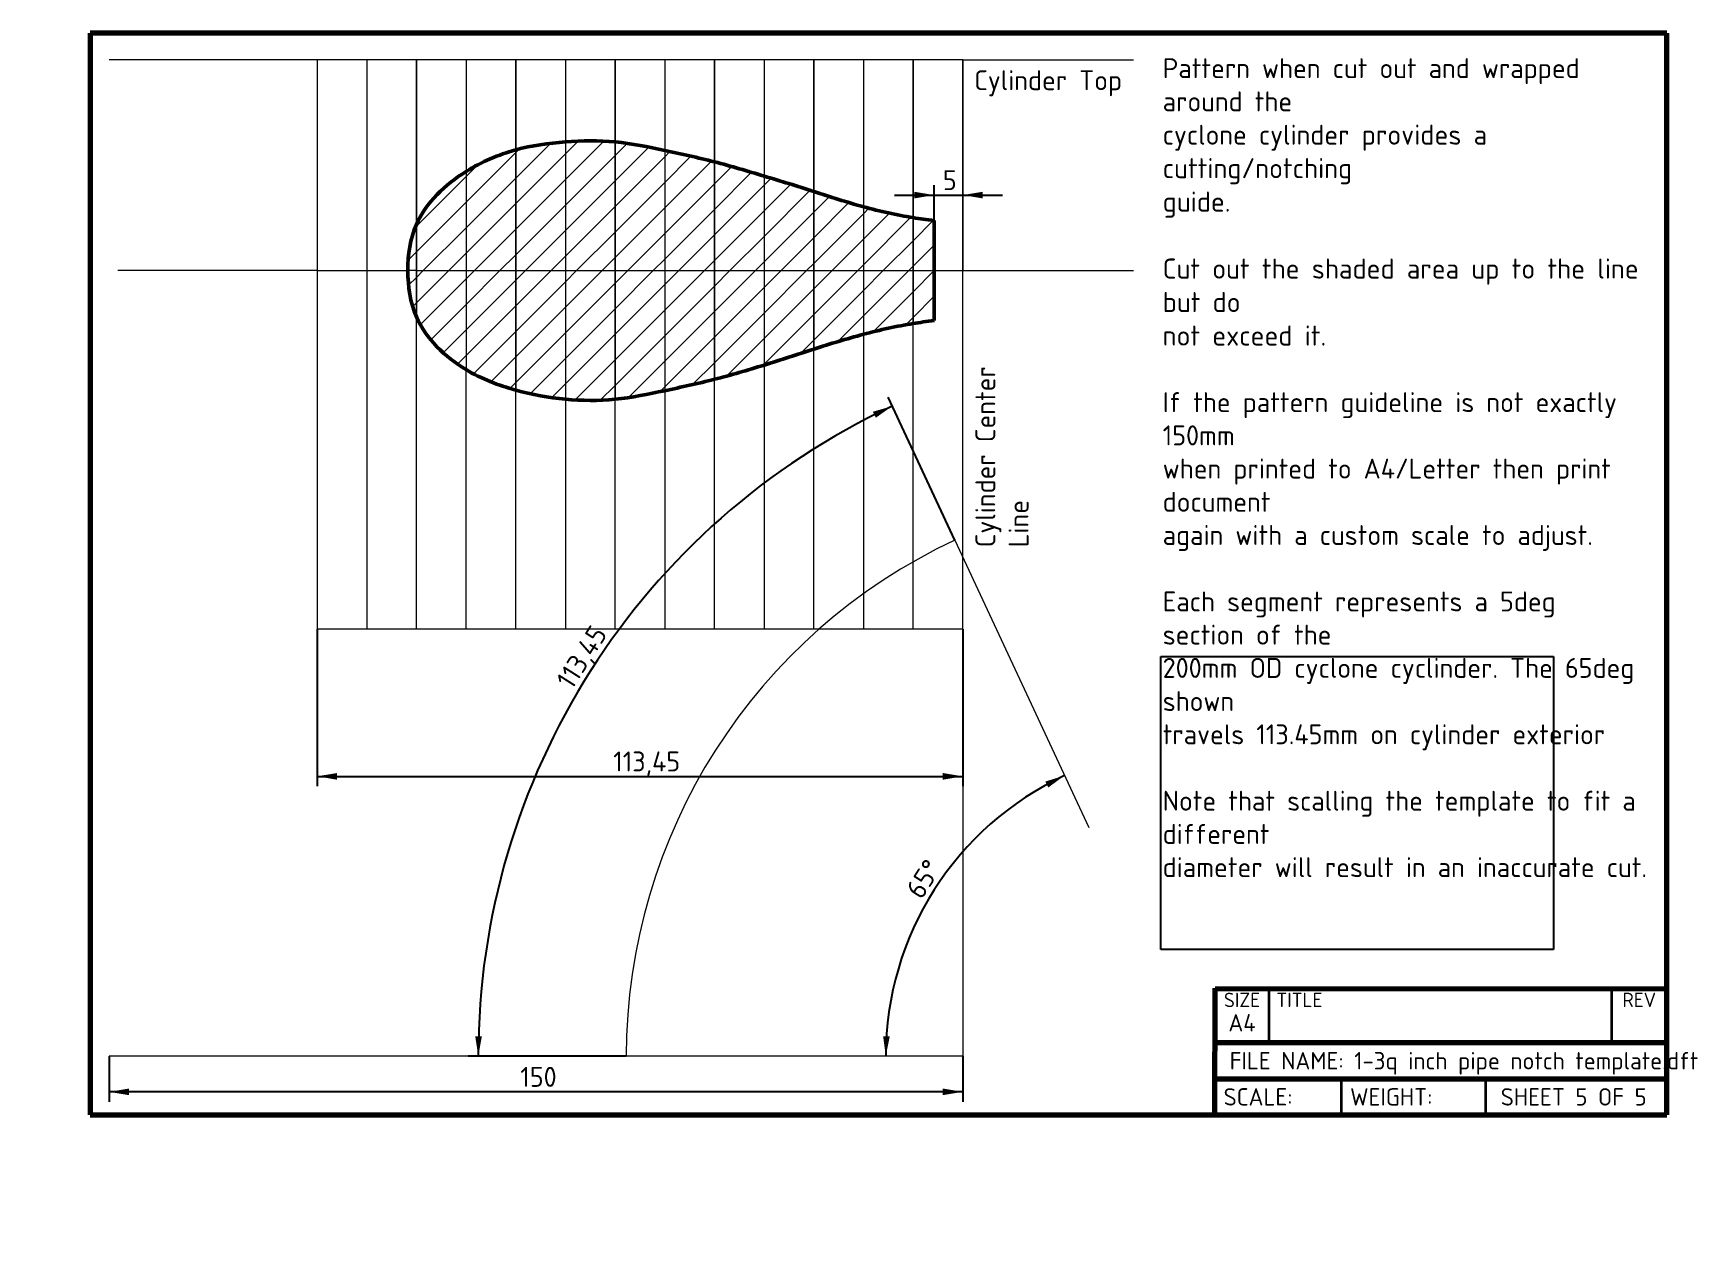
# Model space of a CAD drawing. Header units: millimetres. Extents: x 0 to 292, y -13 to 200.
import ezdxf
from ezdxf import colors
from ezdxf.entities.mleader import LeaderData, LeaderLine
from ezdxf.enums import TextEntityAlignment as Align
from ezdxf.lldxf.tags import DXFTag
from ezdxf.math import Vec2, Vec3

# ---------------------------------------------------------------- set-up
doc = ezdxf.new("R2010")
doc.units = ezdxf.units.MM
doc.layers.add('Default', color=7, linetype='Continuous')
doc.layers.add('Dimensions', color=7, linetype='Continuous')
doc.styles.add('SEACAD_Solid_Edge_ISO', font='seiso.ttf')
tags = doc.linetypes.add('CENTER2', pattern=[28.575, 19.05, -3.175, 3.175, -3.175]).pattern_tags.tags
tags[10:11] = [DXFTag(74, 4), DXFTag(75, 0), DXFTag(340, '0'), DXFTag(46, 0.0), DXFTag(50, 0.0), DXFTag(44, 0.0), DXFTag(45, 0.0)]
tags[8:9] = [DXFTag(74, 4), DXFTag(75, 0), DXFTag(340, '0'), DXFTag(46, 0.0), DXFTag(50, 0.0), DXFTag(44, 0.0), DXFTag(45, 0.0)]
tags[6:7] = [DXFTag(74, 4), DXFTag(75, 0), DXFTag(340, '0'), DXFTag(46, 0.0), DXFTag(50, 0.0), DXFTag(44, 0.0), DXFTag(45, 0.0)]
tags[4:5] = [DXFTag(74, 4), DXFTag(75, 0), DXFTag(340, '0'), DXFTag(46, 0.0), DXFTag(50, 0.0), DXFTag(44, 0.0), DXFTag(45, 0.0)]
tags = doc.linetypes.add('DASHDOT2', pattern=[12.7, 6.35, -3.175, 0, -3.175]).pattern_tags.tags
tags[10:11] = [DXFTag(74, 4), DXFTag(75, 0), DXFTag(340, '0'), DXFTag(46, 0.0), DXFTag(50, 0.0), DXFTag(44, 0.0), DXFTag(45, 0.0)]
tags[8:9] = [DXFTag(74, 4), DXFTag(75, 0), DXFTag(340, '0'), DXFTag(46, 0.0), DXFTag(50, 0.0), DXFTag(44, 0.0), DXFTag(45, 0.0)]
tags[6:7] = [DXFTag(74, 4), DXFTag(75, 0), DXFTag(340, '0'), DXFTag(46, 0.0), DXFTag(50, 0.0), DXFTag(44, 0.0), DXFTag(45, 0.0)]
tags[4:5] = [DXFTag(74, 4), DXFTag(75, 0), DXFTag(340, '0'), DXFTag(46, 0.0), DXFTag(50, 0.0), DXFTag(44, 0.0), DXFTag(45, 0.0)]
doc.dimstyles.new('ISO_(mm)', dxfattribs={"dimtxt": 3.5, "dimasz": 3.5, "dimexe": 1.75, "dimexo": 0, "dimgap": 0.875, "dimtad": 1, "dimtxsty": 'SEACAD_Solid_Edge_ISO', "dimblk1": '_SE_FILLED', "dimblk2": '_SE_FILLED', "dimsah": 1, "dimcen": 1.75, "dimadec": 0, "dimazin": 0, "dimtfac": 0.5, "dimtmove": 0, "dimatfit": 3, "dimfxl": 1, "dimarcsym": 0})
picture_1 = doc.add_image_def('image1.bmp', size_in_pixel=(641, 478))

# ---------------------------------------------------------------- blocks, each defined once
blk = doc.blocks.new('GDimGGroup')
at = {"layer": 'Dimensions', "linetype": 'Continuous', "lineweight": 25}
for points in [[(148.04, 132.47), (150.94, 134.52), (147.53, 133.52)], [(77.65, 23.83), (78.19, 20.32), (78.82, 23.81)]]:
    blk.add_hatch(color=7, dxfattribs=at).paths.add_polyline_path(points)
at = {"layer": 'Dimensions', "color": 7, "linetype": 'Continuous', "lineweight": 25}
for p, q in [((161.93, 110.95), (150.2, 136.11)), ((104.19, 20.32), (76.44, 20.32))]:
    blk.add_line(p, q, dxfattribs=at)
blk.add_arc((204.19, 20.32), 126, 115, 180, dxfattribs=at)
at = {"layer": 'Dimensions', "color": 7, "linetype": 'Continuous', "lineweight": 25, "style": 'SEACAD_Solid_Edge_ISO'}
blk.add_text('113,45', height=3.5, rotation=57.5, dxfattribs=at).set_placement((91.71, 86.42), align=Align.TOP_LEFT)
blk = doc.blocks.new('DMBLK1')
at = {"layer": 'Dimensions', "linetype": 'Continuous', "lineweight": 25}
for points in [[(53.36, 68.89), (53.36, 70.06), (49.86, 69.48)], [(159.81, 68.89), (163.31, 69.48), (159.81, 70.06)]]:
    blk.add_hatch(color=7, dxfattribs=at).paths.add_polyline_path(points)
at = {"layer": 'Dimensions', "color": 7, "linetype": 'Continuous', "lineweight": 25}
for p, q in [((49.86, 95.32), (49.86, 67.73)), ((163.31, 95.32), (163.31, 67.73)), ((49.86, 69.48), (163.31, 69.48))]:
    blk.add_line(p, q, dxfattribs=at)
at = {"layer": 'Dimensions', "color": 7, "linetype": 'Continuous', "lineweight": 25, "style": 'SEACAD_Solid_Edge_ISO'}
blk.add_text('113,45', height=3.5, dxfattribs=at).set_placement((101.9, 73.85), align=Align.TOP_LEFT)
blk = doc.blocks.new('_SE_FILLED')
at = {"color": 0}
blk.add_line((0, 0), (-1, 0), dxfattribs=at)
blk.add_solid([(0, 0), (-1, -0.1665), (-1, 0.1665), (0, 0)], dxfattribs=at)
blk = doc.blocks.new('DMBLK2')
at = {"layer": 'Dimensions', "linetype": 'Continuous', "lineweight": 25}
for points in [[(16.81, 13.48), (16.81, 14.64), (13.31, 14.06)], [(159.81, 13.48), (163.31, 14.06), (159.81, 14.64)]]:
    blk.add_hatch(color=7, dxfattribs=at).paths.add_polyline_path(points)
at = {"layer": 'Dimensions', "color": 7, "linetype": 'Continuous', "lineweight": 25}
for p, q in [((13.31, 20.32), (13.31, 12.31)), ((163.31, 20.32), (163.31, 12.31)), ((163.31, 14.06), (13.31, 14.06))]:
    blk.add_line(p, q, dxfattribs=at)
at = {"layer": 'Dimensions', "color": 7, "linetype": 'Continuous', "lineweight": 25, "style": 'SEACAD_Solid_Edge_ISO'}
blk.add_text('150', height=3.5, dxfattribs=at).set_placement((85.57, 18.44), align=Align.TOP_LEFT)
blk = doc.blocks.new('DMBLK3')
at = {"layer": 'Dimensions', "linetype": 'Continuous', "lineweight": 25}
for points in [[(154.81, 172.16), (154.81, 171), (158.31, 171.58)], [(166.81, 172.16), (163.31, 171.58), (166.81, 171)]]:
    blk.add_hatch(color=7, dxfattribs=at).paths.add_polyline_path(points)
at = {"layer": 'Dimensions', "color": 7, "linetype": 'Continuous', "lineweight": 25}
for p, q in [((158.31, 167.1), (158.31, 173.33)), ((151.31, 171.58), (170.31, 171.58))]:
    blk.add_line(p, q, dxfattribs=at)
at = {"layer": 'Dimensions', "color": 7, "linetype": 'Continuous', "lineweight": 25, "style": 'SEACAD_Solid_Edge_ISO'}
blk.add_text('5', height=3.5, dxfattribs=at).set_placement((159.82, 175.95), align=Align.TOP_LEFT)
blk = doc.blocks.new('DMBLK4')
at = {"layer": 'Dimensions', "linetype": 'Continuous', "lineweight": 25}
for points in [[(178.34, 67.52), (181.2, 69.62), (177.81, 68.56)], [(149.32, 23.84), (149.79, 20.32), (150.49, 23.8)]]:
    blk.add_hatch(color=7, dxfattribs=at).paths.add_polyline_path(points)
at = {"layer": 'Dimensions', "color": 7, "linetype": 'Continuous', "lineweight": 25}
blk.add_arc((204.19, 20.32), 54.4, 115, 180, dxfattribs=at)
at = {"layer": 'Dimensions', "color": 7, "linetype": 'Continuous', "lineweight": 25, "style": 'SEACAD_Solid_Edge_ISO'}
blk.add_text('65°', height=3.5, rotation=57.5, dxfattribs=at).set_placement((153.13, 49.55), align=Align.TOP_LEFT)
blk = doc.blocks.new('_DOT')
at = {"color": 0, "linetype": 'ByBlock', "lineweight": -2}
blk.add_line((-0.5, 0), (-1, 0), dxfattribs=at)
at = {"color": 0, "linetype": 'ByBlock', "const_width": 0.5}
blk.add_lwpolyline([(-0.25, 0, 1), (0.25, 0, 1)], format="xyb", close=True, dxfattribs=at)

msp = doc.modelspace()

# ---------------------------------------------------------------- hatches: boundary and pattern name
at = {"layer": 'Dimensions', "linetype": 'Continuous', "lineweight": 5}
h = msp.add_hatch(dxfattribs=at)
h.set_pattern_fill('LINE', angle=45, style=0)
edge = h.paths.add_edge_path()
edge.add_line((84.772, 158.322), (84.772, 179.522))
edge.add_spline(control_points=[(84.772, 179.522), (81.719, 178.693), (78.791, 177.439), (76.045, 175.722)], knot_values=[0.3560593, 0.3560593, 0.3560593, 0.3560593, 0.4009978, 0.4009978, 0.4009978, 0.4009978], degree=3, periodic=0)
edge.add_line((76.045, 175.722), (76.045, 158.322))
edge.add_line((76.045, 158.322), (84.772, 158.322))
h = msp.add_hatch(dxfattribs=at)
h.set_pattern_fill('LINE', angle=45, style=0)
edge = h.paths.add_edge_path()
edge.add_line((84.772, 179.522), (84.772, 158.322))
edge.add_line((84.772, 158.322), (93.499, 158.322))
edge.add_line((93.499, 158.322), (93.499, 180.922))
edge.add_spline(control_points=[(93.499, 180.922), (90.548, 180.696), (87.606, 180.292), (84.772, 179.522)], knot_values=[0.3143306, 0.3143306, 0.3143306, 0.3143306, 0.3560593, 0.3560593, 0.3560593, 0.3560593], degree=3, periodic=0)
h = msp.add_hatch(dxfattribs=at)
h.set_pattern_fill('LINE', angle=45, style=0)
edge = h.paths.add_edge_path()
edge.add_line((102.225, 158.322), (102.225, 180.922))
edge.add_spline(control_points=[(102.225, 180.922), (99.334, 181.195), (96.412, 181.145), (93.499, 180.922)], knot_values=[0.2731287, 0.2731287, 0.2731287, 0.2731287, 0.3143306, 0.3143306, 0.3143306, 0.3143306], degree=3, periodic=0)
edge.add_line((93.499, 180.922), (93.499, 158.322))
edge.add_line((93.499, 158.322), (102.225, 158.322))
h = msp.add_hatch(dxfattribs=at)
h.set_pattern_fill('LINE', angle=45, style=0)
edge = h.paths.add_edge_path()
edge.add_line((102.225, 158.322), (110.952, 158.322))
edge.add_line((110.952, 158.322), (110.952, 179.422))
edge.add_spline(control_points=[(110.952, 179.422), (108.06, 180.039), (105.159, 180.646), (102.225, 180.922)], knot_values=[0.2313226, 0.2313226, 0.2313226, 0.2313226, 0.2731287, 0.2731287, 0.2731287, 0.2731287], degree=3, periodic=0)
edge.add_line((102.225, 180.922), (102.225, 158.322))
h = msp.add_hatch(dxfattribs=at)
h.set_pattern_fill('LINE', angle=45, style=0)
edge = h.paths.add_edge_path()
edge.add_line((110.952, 158.322), (119.679, 158.322))
edge.add_line((119.679, 158.322), (119.679, 177.422))
edge.add_spline(control_points=[(119.679, 177.422), (116.792, 178.166), (113.877, 178.799), (110.952, 179.422)], knot_values=[0.1890526, 0.1890526, 0.1890526, 0.1890526, 0.2313226, 0.2313226, 0.2313226, 0.2313226], degree=3, periodic=0)
edge.add_line((110.952, 179.422), (110.952, 158.322))
h = msp.add_hatch(dxfattribs=at)
h.set_pattern_fill('LINE', angle=45, style=0)
edge = h.paths.add_edge_path()
edge.add_spline(control_points=[(76.045, 175.722), (72.366, 173.422), (69.014, 170.289), (67.318, 166.422)], knot_values=[0.4009978, 0.4009978, 0.4009978, 0.4009978, 0.4612097, 0.4612097, 0.4612097, 0.4612097], degree=3, periodic=0)
edge.add_line((67.318, 166.422), (67.318, 158.322))
edge.add_line((67.318, 158.322), (76.045, 158.322))
edge.add_line((76.045, 158.322), (76.045, 175.722))
h = msp.add_hatch(dxfattribs=at)
h.set_pattern_fill('LINE', angle=45, style=0)
edge = h.paths.add_edge_path()
edge.add_line((128.406, 158.322), (128.406, 174.922))
edge.add_spline(control_points=[(128.406, 174.922), (125.507, 175.799), (122.607, 176.668), (119.679, 177.422)], knot_values=[0.1461934, 0.1461934, 0.1461934, 0.1461934, 0.1890526, 0.1890526, 0.1890526, 0.1890526], degree=3, periodic=0)
edge.add_line((119.679, 177.422), (119.679, 158.322))
edge.add_line((119.679, 158.322), (128.406, 158.322))
h = msp.add_hatch(dxfattribs=at)
h.set_pattern_fill('LINE', angle=45, style=0)
edge = h.paths.add_edge_path()
edge.add_line((128.406, 174.922), (128.406, 158.322))
edge.add_line((128.406, 158.322), (137.133, 158.322))
edge.add_line((137.133, 158.322), (137.133, 172.222))
edge.add_spline(control_points=[(137.133, 172.222), (134.241, 173.149), (131.324, 174.04), (128.406, 174.922)], knot_values=[0.1030646, 0.1030646, 0.1030646, 0.1030646, 0.1461934, 0.1461934, 0.1461934, 0.1461934], degree=3, periodic=0)
h = msp.add_hatch(dxfattribs=at)
h.set_pattern_fill('LINE', angle=45, style=0)
edge = h.paths.add_edge_path()
edge.add_line((145.86, 158.322), (145.86, 169.522))
edge.add_spline(control_points=[(145.86, 169.522), (142.894, 170.335), (140.026, 171.296), (137.133, 172.222)], knot_values=[0.0599359, 0.0599359, 0.0599359, 0.0599359, 0.1030646, 0.1030646, 0.1030646, 0.1030646], degree=3, periodic=0)
edge.add_line((137.133, 172.222), (137.133, 158.322))
edge.add_line((137.133, 158.322), (145.86, 158.322))
h = msp.add_hatch(dxfattribs=at)
h.set_pattern_fill('LINE', angle=45, style=0)
edge = h.paths.add_edge_path()
edge.add_line((145.86, 169.522), (145.86, 158.322))
edge.add_line((145.86, 158.322), (154.587, 158.322))
edge.add_line((154.587, 158.322), (154.587, 167.622))
edge.add_spline(control_points=[(154.587, 167.622), (151.755, 168.076), (148.76, 168.728), (145.86, 169.522)], knot_values=[0.0177688, 0.0177688, 0.0177688, 0.0177688, 0.0599359, 0.0599359, 0.0599359, 0.0599359], degree=3, periodic=0)
h = msp.add_hatch(dxfattribs=at)
h.set_pattern_fill('LINE', angle=45, style=0)
edge = h.paths.add_edge_path()
edge.add_line((154.587, 167.622), (154.587, 158.322))
edge.add_line((154.587, 158.322), (158.314, 158.322))
edge.add_line((158.314, 158.322), (158.314, 167.098))
edge.add_spline(control_points=[(158.314, 167.098), (156.945, 167.275), (155.78, 167.431), (154.587, 167.622)], knot_values=[0, 0, 0, 0, 0.0177688, 0.0177688, 0.0177688, 0.0177688], degree=3, periodic=0)
h = msp.add_hatch(dxfattribs=at)
h.set_pattern_fill('LINE', angle=45, style=0)
edge = h.paths.add_edge_path()
edge.add_spline(control_points=[(67.318, 166.422), (66.222, 163.925), (65.817, 161.121), (65.818, 158.322)], knot_values=[0.4612097, 0.4612097, 0.4612097, 0.4612097, 0.500102, 0.500102, 0.500102, 0.500102], degree=3, periodic=0)
edge.add_line((65.818, 158.322), (67.318, 158.322))
edge.add_line((67.318, 158.322), (67.318, 166.422))
h = msp.add_hatch(dxfattribs=at)
h.set_pattern_fill('LINE', angle=45, style=0)
edge = h.paths.add_edge_path()
edge.add_line((67.318, 150.222), (67.318, 158.322))
edge.add_line((67.318, 158.322), (65.818, 158.322))
edge.add_spline(control_points=[(65.818, 158.322), (65.819, 155.523), (66.226, 152.729), (67.318, 150.222)], knot_values=[0.500102, 0.500102, 0.500102, 0.500102, 0.5389942, 0.5389942, 0.5389942, 0.5389942], degree=3, periodic=0)
h = msp.add_hatch(dxfattribs=at)
h.set_pattern_fill('LINE', angle=45, style=0)
edge = h.paths.add_edge_path()
edge.add_line((76.045, 140.922), (76.045, 158.322))
edge.add_line((76.045, 158.322), (67.318, 158.322))
edge.add_line((67.318, 158.322), (67.318, 150.222))
edge.add_spline(control_points=[(67.318, 150.222), (69.008, 146.341), (72.338, 143.147), (76.045, 140.922)], knot_values=[0.5389942, 0.5389942, 0.5389942, 0.5389942, 0.5992061, 0.5992061, 0.5992061, 0.5992061], degree=3, periodic=0)
h = msp.add_hatch(dxfattribs=at)
h.set_pattern_fill('LINE', angle=45, style=0)
edge = h.paths.add_edge_path()
edge.add_line((76.045, 158.322), (76.045, 140.922))
edge.add_spline(control_points=[(76.045, 140.922), (78.788, 139.275), (81.738, 138.159), (84.772, 137.322)], knot_values=[0.5992061, 0.5992061, 0.5992061, 0.5992061, 0.643776, 0.643776, 0.643776, 0.643776], degree=3, periodic=0)
edge.add_line((84.772, 137.322), (84.772, 158.322))
edge.add_line((84.772, 158.322), (76.045, 158.322))
h = msp.add_hatch(dxfattribs=at)
h.set_pattern_fill('LINE', angle=45, style=0)
edge = h.paths.add_edge_path()
edge.add_line((93.499, 135.722), (93.499, 158.322))
edge.add_line((93.499, 158.322), (84.772, 158.322))
edge.add_line((84.772, 158.322), (84.772, 137.322))
edge.add_spline(control_points=[(84.772, 137.322), (87.622, 136.536), (90.547, 135.997), (93.499, 135.722)], knot_values=[0.643776, 0.643776, 0.643776, 0.643776, 0.6856646, 0.6856646, 0.6856646, 0.6856646], degree=3, periodic=0)
h = msp.add_hatch(dxfattribs=at)
h.set_pattern_fill('LINE', angle=45, style=0)
edge = h.paths.add_edge_path()
edge.add_line((102.225, 135.722), (102.225, 158.322))
edge.add_line((102.225, 158.322), (93.499, 158.322))
edge.add_line((93.499, 158.322), (93.499, 135.722))
edge.add_spline(control_points=[(93.499, 135.722), (96.402, 135.452), (99.331, 135.438), (102.225, 135.722)], knot_values=[0.6856646, 0.6856646, 0.6856646, 0.6856646, 0.7268665, 0.7268665, 0.7268665, 0.7268665], degree=3, periodic=0)
h = msp.add_hatch(dxfattribs=at)
h.set_pattern_fill('LINE', angle=45, style=0)
edge = h.paths.add_edge_path()
edge.add_line((110.952, 137.222), (110.952, 158.322))
edge.add_line((110.952, 158.322), (102.225, 158.322))
edge.add_line((102.225, 158.322), (102.225, 135.722))
edge.add_spline(control_points=[(102.225, 135.722), (105.162, 136.011), (108.061, 136.608), (110.952, 137.222)], knot_values=[0.7268665, 0.7268665, 0.7268665, 0.7268665, 0.7686726, 0.7686726, 0.7686726, 0.7686726], degree=3, periodic=0)
h = msp.add_hatch(dxfattribs=at)
h.set_pattern_fill('LINE', angle=45, style=0)
edge = h.paths.add_edge_path()
edge.add_line((119.679, 139.222), (119.679, 158.322))
edge.add_line((119.679, 158.322), (110.952, 158.322))
edge.add_line((110.952, 158.322), (110.952, 137.222))
edge.add_spline(control_points=[(110.952, 137.222), (113.875, 137.844), (116.789, 138.484), (119.679, 139.222)], knot_values=[0.7686726, 0.7686726, 0.7686726, 0.7686726, 0.8109427, 0.8109427, 0.8109427, 0.8109427], degree=3, periodic=0)
h = msp.add_hatch(dxfattribs=at)
h.set_pattern_fill('LINE', angle=45, style=0)
edge = h.paths.add_edge_path()
edge.add_line((128.406, 141.722), (128.406, 158.322))
edge.add_line((128.406, 158.322), (119.679, 158.322))
edge.add_line((119.679, 158.322), (119.679, 139.222))
edge.add_spline(control_points=[(119.679, 139.222), (122.609, 139.971), (125.515, 140.821), (128.406, 141.722)], knot_values=[0.8109427, 0.8109427, 0.8109427, 0.8109427, 0.8538019, 0.8538019, 0.8538019, 0.8538019], degree=3, periodic=0)
h = msp.add_hatch(dxfattribs=at)
h.set_pattern_fill('LINE', angle=45, style=0)
edge = h.paths.add_edge_path()
edge.add_line((137.133, 144.522), (137.133, 158.322))
edge.add_line((137.133, 158.322), (128.406, 158.322))
edge.add_line((128.406, 158.322), (128.406, 141.722))
edge.add_spline(control_points=[(128.406, 141.722), (131.326, 142.632), (134.231, 143.594), (137.133, 144.522)], knot_values=[0.8538019, 0.8538019, 0.8538019, 0.8538019, 0.8970725, 0.8970725, 0.8970725, 0.8970725], degree=3, periodic=0)
h = msp.add_hatch(dxfattribs=at)
h.set_pattern_fill('LINE', angle=45, style=0)
edge = h.paths.add_edge_path()
edge.add_line((145.86, 158.322), (137.133, 158.322))
edge.add_line((137.133, 158.322), (137.133, 144.522))
edge.add_spline(control_points=[(137.133, 144.522), (140.016, 145.445), (142.896, 146.336), (145.86, 147.122)], knot_values=[0.8970725, 0.8970725, 0.8970725, 0.8970725, 0.9400641, 0.9400641, 0.9400641, 0.9400641], degree=3, periodic=0)
edge.add_line((145.86, 147.122), (145.86, 158.322))
h = msp.add_hatch(dxfattribs=at)
h.set_pattern_fill('LINE', angle=45, style=0)
edge = h.paths.add_edge_path()
edge.add_line((154.587, 149.022), (154.587, 158.322))
edge.add_line((154.587, 158.322), (145.86, 158.322))
edge.add_line((145.86, 158.322), (145.86, 147.122))
edge.add_spline(control_points=[(145.86, 147.122), (148.767, 147.894), (151.756, 148.565), (154.587, 149.022)], knot_values=[0.9400641, 0.9400641, 0.9400641, 0.9400641, 0.9822312, 0.9822312, 0.9822312, 0.9822312], degree=3, periodic=0)
h = msp.add_hatch(dxfattribs=at)
h.set_pattern_fill('LINE', angle=45, style=0)
edge = h.paths.add_edge_path()
edge.add_line((154.587, 158.322), (154.587, 149.022))
edge.add_spline(control_points=[(154.587, 149.022), (155.78, 149.215), (156.945, 149.369), (158.314, 149.546)], knot_values=[0.9822312, 0.9822312, 0.9822312, 0.9822312, 1, 1, 1, 1], degree=3, periodic=0)
edge.add_line((158.314, 149.546), (158.314, 158.322))
edge.add_line((158.314, 158.322), (154.587, 158.322))

# ---------------------------------------------------------------- linework, layer by layer
at = {"layer": 'Default', "color": 7, "linetype": 'Continuous', "lineweight": 70}
for p, q in [((287, 200), (10, 200)), ((10, 200), (10, 10)), ((287, 10), (287, 200)), ((207.625, 10), (207.675, 32.262)), ((207.675, 32.164), (287, 32.225)), ((207.625, 22.7), (287, 22.7)), ((207.625, 16.35), (287, 16.35)), ((10, 10), (287, 10))]:
    msp.add_line(p, q, dxfattribs=at)
at = {"layer": 'Default', "color": 7, "linetype": 'Continuous', "lineweight": 9}
for p, q in [((49.864, 195.322), (13.314, 195.322)), ((58.591, 195.322), (49.864, 195.322)), ((49.864, 195.322), (49.864, 95.322)), ((67.318, 195.322), (58.591, 195.322)), ((58.591, 195.322), (58.591, 95.322)), ((76.045, 195.322), (67.318, 195.322)), ((67.318, 195.322), (67.318, 166.422)), ((67.318, 95.322), (67.318, 195.322)), ((84.772, 195.322), (76.045, 195.322)), ((76.045, 195.322), (76.045, 175.722)), ((93.499, 195.322), (84.772, 195.322)), ((84.772, 195.322), (84.772, 179.522)), ((84.772, 95.322), (84.772, 195.322)), ((102.225, 195.322), (93.499, 195.322)), ((93.499, 195.322), (93.499, 180.922)), ((93.499, 195.322), (93.499, 95.322)), ((110.952, 195.322), (102.225, 195.322)), ((102.225, 195.322), (102.225, 180.922)), ((102.225, 95.322), (102.225, 195.322)), ((119.679, 195.322), (110.952, 195.322)), ((110.952, 195.322), (110.952, 179.422)), ((110.952, 195.322), (110.952, 95.322)), ((128.406, 195.322), (119.679, 195.322)), ((119.679, 195.322), (119.679, 177.422)), ((119.679, 95.322), (119.679, 195.322)), ((137.133, 195.322), (128.406, 195.322)), ((128.406, 195.322), (128.406, 174.922)), ((128.406, 195.322), (128.406, 95.322)), ((145.86, 195.322), (137.133, 195.322)), ((137.133, 195.322), (137.133, 172.222)), ((137.133, 95.322), (137.133, 195.322)), ((154.587, 195.322), (145.86, 195.322)), ((145.86, 195.322), (145.86, 169.522)), ((145.86, 195.322), (145.86, 95.322)), ((163.314, 195.322), (154.587, 195.322)), ((154.587, 195.322), (154.587, 167.622)), ((154.587, 95.322), (154.587, 195.322)), ((163.314, 95.322), (163.314, 195.322)), ((163.314, 195.322), (163.314, 158.322)), ((163.314, 195.322), (193.314, 195.322)), ((84.772, 179.522), (84.772, 158.522)), ((93.499, 180.922), (93.499, 158.322)), ((102.225, 180.922), (102.225, 158.322)), ((110.952, 179.422), (110.952, 158.322)), ((76.045, 175.722), (76.045, 158.322)), ((119.679, 177.422), (119.679, 158.322)), ((128.406, 174.922), (128.406, 158.322)), ((137.133, 172.222), (137.133, 158.322)), ((145.86, 169.522), (145.86, 158.322)), ((154.587, 167.622), (154.587, 158.322)), ((67.318, 166.422), (67.318, 158.322)), ((49.864, 158.322), (14.864, 158.322)), ((67.318, 158.322), (65.818, 158.322)), ((67.318, 158.322), (67.318, 150.222)), ((67.318, 158.322), (158.314, 158.322)), ((76.045, 158.322), (76.045, 140.922)), ((84.772, 158.522), (84.772, 137.322)), ((93.499, 158.322), (93.499, 135.722)), ((102.225, 158.322), (102.225, 135.722)), ((110.952, 158.322), (110.952, 137.222)), ((119.679, 158.322), (119.679, 139.222)), ((128.406, 158.322), (128.406, 141.722)), ((137.133, 158.322), (137.133, 144.522)), ((145.86, 158.322), (145.86, 147.122)), ((154.587, 158.322), (154.587, 149.022)), ((158.314, 158.322), (193.314, 158.322)), ((67.318, 95.322), (67.318, 150.222)), ((76.045, 95.322), (76.045, 140.922)), ((84.772, 95.322), (84.772, 137.322)), ((58.591, 95.322), (49.864, 95.322)), ((67.318, 95.322), (58.591, 95.322)), ((76.045, 95.322), (67.318, 95.322)), ((84.772, 95.322), (76.045, 95.322)), ((93.499, 95.322), (84.772, 95.322)), ((102.225, 95.322), (93.499, 95.322)), ((110.952, 95.322), (102.225, 95.322)), ((119.679, 95.322), (110.952, 95.322)), ((128.406, 95.322), (119.679, 95.322)), ((137.133, 95.322), (128.406, 95.322)), ((145.86, 95.322), (137.133, 95.322)), ((154.587, 95.322), (145.86, 95.322)), ((163.314, 95.322), (154.587, 95.322)), ((163.314, 95.322), (163.314, 20.322)), ((163.314, 20.322), (13.314, 20.322))]:
    msp.add_line(p, q, dxfattribs=at)
at = {"layer": 'Default', "color": 7, "linetype": 'Continuous', "lineweight": 50}
for q in [(158.314, 167.098), (158.314, 149.546)]:
    msp.add_line((158.314, 158.322), q, dxfattribs=at)
at = {"layer": 'Default', "color": 7, "linetype": 'CENTER2', "lineweight": 9}
msp.add_line((161.929, 110.953), (185.464, 60.482), dxfattribs=at)
at = {"layer": 'Default', "color": 7, "linetype": 'Continuous', "lineweight": 35}
for p, q in [((217.15, 22.7), (217.15, 32.098)), ((277.348, 22.7), (277.348, 32.098)), ((229.85, 10), (229.85, 16.35)), ((255.25, 10), (255.25, 16.35))]:
    msp.add_line(p, q, dxfattribs=at)
at = {"layer": 'Default', "color": 7, "linetype": 'Continuous', "lineweight": 9}
msp.add_arc((204.191, 20.323), 100, 115, 180, dxfattribs=at)
at = {"layer": 'Dimensions', "color": 7, "linetype": 'DASHDOT2', "lineweight": 9}
for p, q in [((76.045, 175.722), (76.045, 140.922)), ((67.318, 158.322), (67.318, 166.422)), ((67.318, 150.222), (67.318, 166.422))]:
    msp.add_line(p, q, dxfattribs=at)
at = {"layer": 'Dimensions', "color": 7, "linetype": 'Continuous', "lineweight": 9}
msp.add_line((49.864, 158.322), (65.818, 158.322), dxfattribs=at)
at = {"layer": 'Dimensions', "color": 7, "linetype": 'Continuous', "lineweight": 50}
msp.add_open_spline([(158.314, 167.098), (156.945, 167.275), (153.016, 167.801), (145.698, 169.395), (137.158, 172.257), (128.425, 174.925), (119.747, 177.525), (110.994, 179.425), (102.3, 181.245), (93.452, 181.095), (84.438, 179.857), (74.867, 175.76), (66.849, 168.265), (65.411, 158.318), (66.857, 148.404), (74.803, 140.783), (84.511, 137.11), (93.423, 135.467), (102.304, 135.423), (110.993, 137.211), (119.744, 139.133), (128.448, 141.68), (137.118, 144.549), (145.72, 147.209), (153.015, 148.848), (156.945, 149.369), (158.314, 149.546)], degree=3, knots=[0, 0, 0, 0, 0.0177688, 0.0599359, 0.1030646, 0.1461934, 0.1890526, 0.2313226, 0.2731287, 0.3143306, 0.3560593, 0.4009978, 0.4612097, 0.500102, 0.5389942, 0.5992061, 0.643776, 0.6856646, 0.7268665, 0.7686726, 0.8109427, 0.8538019, 0.8970725, 0.9400641, 0.9822312, 1, 1, 1, 1], dxfattribs=at)

# ---------------------------------------------------------------- block references
at = {"layer": 'Dimensions'}
msp.add_blockref('GDimGGroup', (0, 0), dxfattribs=at)

# ---------------------------------------------------------------- texts
at = {"layer": 'Default'}
for s, insert, char_height, width, attachment_point in [('{\\fSolid Edge ISO|b0||i0||c0|p34;\\C7;\\H3.5;\\W1.;Cylinder Top}', (165.323, 193.506), 3.5, 28.55367, 1), ('{\\fSolid Edge ISO|b0||i0||c0|p34;\\C7;\\H3.5;\\W1.;Pattern when cut out and wrapped around the \\P}{\\fSolid Edge ISO|b0||i0||c0|p34;\\C7;\\H3.5;\\W1.;cyclone cylinder}{\\fSolid Edge ISO|b0||i0||c0|p34;\\C7;\\H3.527777778;\\W1.;\\T1.; provides a cutting/notching \\P}{\\fSolid Edge ISO|b0||i0||c0|p34;\\C7;\\H3.527777778;\\W1.;\\T1.;guide.\\P}{\\fSolid Edge ISO|b0||i0||c0|p34;\\C7;\\H3.527777778;\\W1.;\\T1.;\\P}{\\fSolid Edge ISO|b0||i0||c0|p34;\\C7;\\H3.527777778;\\W1.;\\T1.;Cut out the shaded area up to the line but do \\P}{\\fSolid Edge ISO|b0||i0||c0|p34;\\C7;\\H3.527777778;\\W1.;\\T1.;not exceed it.\\P}{\\fSolid Edge ISO|b0||i0||c0|p34;\\C7;\\H3.5;\\W1.;\\P}{\\fSolid Edge ISO|b0||i0||c0|p34;\\C7;\\H3.5;\\W1.;If the pattern guideline is not exactly 150mm \\P}{\\fSolid Edge ISO|b0||i0||c0|p34;\\C7;\\H3.5;\\W1.;when printed to A4/Letter then print document \\P}{\\fSolid Edge ISO|b0||i0||c0|p34;\\C7;\\H3.5;\\W1.;again with a custom scale to adjust.\\P}{\\fSolid Edge ISO|b0||i0||c0|p34;\\C7;\\H3.5;\\W1.;\\P}{\\fSolid Edge ISO|b0||i0||c0|p34;\\C7;\\H3.5;\\W1.;Each segment represents a 5deg section of the \\P}{\\fSolid Edge ISO|b0||i0||c0|p34;\\C7;\\H3.5;\\W1.;200mm OD cyclone cyclinder. The 65deg shown \\P}{\\fSolid Edge ISO|b0||i0||c0|p34;\\C7;\\H3.5;\\W1.;travels 113.45mm on cylinder exterior\\P}{\\fSolid Edge ISO|b0||i0||c0|p34;\\C7;\\H3.5;\\W1.;\\P}{\\fSolid Edge ISO|b0||i0||c0|p34;\\C7;\\H3.5;\\W1.;Note that scalling the template to fit a different \\P}{\\fSolid Edge ISO|b0||i0||c0|p34;\\C7;\\H3.5;\\W1.;diameter will result in an inaccurate cut.}', (198.447, 195.624), 3.5, 84.11918, 1), ('{\\fSolid Edge ISO|b0||i0||c0|p34;\\C7;\\H2.54;\\W1.;SIZE}', (212.387, 31.475), 2.54, 9.525, 2), ('{\\fSolid Edge ISO|b0||i0||c0|p34;\\C7;\\H2.54;\\W1.;TITLE}', (218.42, 31.475), 2.54, 58.928, 1), ('{\\fSolid Edge ISO|b0||i0||c0|p34;\\C7;\\H2.54;\\W1.;REV}', (282.174, 31.475), 2.54, 9.652, 2), ('{\\fSolid Edge ISO|b1||i0||c0|p34;\\C7;\\H3.048;\\W1.;A4}', (212.387, 26.192), 3.048, 9.525, 5), ('{\\fSolid Edge ISO|b0||i0||c0|p34;\\C7;\\H3.048;\\W1.;SCALE:}', (209.149, 13.175), 3.048, 20.701, 4), ('{\\fSolid Edge ISO|b0||i0||c0|p34;\\C7;\\H3.048;\\W1.;WEIGHT:}', (231.374, 13.175), 3.048, 23.876, 4)]:
    msp.add_mtext(s, dxfattribs=dict(at, insert=insert, char_height=char_height, width=width, attachment_point=attachment_point))
at = {"layer": 'Default', "insert": (165.538, 109.718), "char_height": 3.5, "width": 34.18926, "attachment_point": 1, "rotation": 90}
msp.add_mtext('{\\fSolid Edge ISO|b0||i0||c0|p34;\\C7;\\H3.5;\\W1.;Cylinder Center Line}', dxfattribs=at)

# ---------------------------------------------------------------- dimensions: what is measured, and where the dimension line sits
at = {"layer": 'Dimensions', "color": 7, "linetype": 'Continuous', "lineweight": 25}
for base, p1, p2, angle, picture, middle in [((158.314, 171.578), (158.314, 158.322), (163.314, 158.322), 0, 'DMBLK3', (160.814, 171.578)), ((49.864, 69.478), (49.864, 95.322), (163.314, 95.322), 0, 'DMBLK1', (106.589, 69.478)), ((163.314, 14.062), (163.314, 20.322), (13.314, 20.322), 180, 'DMBLK2', (88.314, 14.062))]:
    dim = msp.add_linear_dim(base=base, p1=p1, p2=p2, angle=angle, text='\\A1;<>', dimstyle='ISO_(mm)', dxfattribs=at)
    dim.commit()
    dim.dimension.update_dxf_attribs({"geometry": picture, "text_midpoint": middle, "dimtype": 161})
dim = msp.add_angular_dim_2l(base=(158.311, 49.551), line1=((204.191, 20.322), (161.929, 110.953)), line2=((204.191, 20.322), (13.314, 20.322)), text='\\A1;<>', dimstyle='ISO_(mm)', override={"dimtolj": 1}, dxfattribs=at)
dim.commit()
dim.dimension.update_dxf_attribs({"geometry": 'DMBLK4', "text_midpoint": (158.311, 49.551), "dimtype": 162})

# ---------------------------------------------------------------- pictures from other files: only their frames are drawn
image = msp.add_image(picture_1, insert=(198.127, 39.083), size_in_units=(68.997, 51.452))

# ---------------------------------------------------------------- leaders
at = {"layer": 'Default', "color": 7, "linetype": 'Continuous', "lineweight": 25}
ml = msp.add_multileader_mtext('Standard', dxfattribs=at)
ml.set_content('{\\pxsm0.9;\\fSolid Edge ISO|b0||i0||c0|p34;\\W1.;FILE NAME: 1-3q inch pipe notch template.dft\\P}', color=256)
ml.set_leader_properties()
ml.set_arrow_properties(name='DOT')
ml.build(insert=Vec2(0, 0))
ml.multileader.update_dxf_attribs({"leader_type": 0, "dogleg_length": 0, "arrow_head_size": 3.048})
ctx = ml.context
ctx.base_point, ctx.char_height, ctx.arrow_head_size, ctx.landing_gap_size = Vec3(208.216, 19.117), 3.048, 3.048, 1.067
notes = []
notes.append((ctx, [(0, (0, 0, 0), (0, 0), (1, 0), 1, [])]))
ctx.mtext.insert = Vec3(210.216, 21.049)
ml = msp.add_multileader_mtext('Standard', dxfattribs=at)
ml.set_content('{\\pxsm0.9;\\fSolid Edge ISO|b0||i0||c0|p34;\\W1.;SHEET 5 OF 5\\P}', color=256)
ml.set_leader_properties()
ml.set_arrow_properties(name='DOT')
ml.build(insert=Vec2(0, 0))
ml.multileader.update_dxf_attribs({"leader_type": 0, "dogleg_length": 0, "arrow_head_size": 3.048})
ctx = ml.context
ctx.base_point, ctx.char_height, ctx.arrow_head_size, ctx.landing_gap_size = Vec3(255.841, 13.16), 3.048, 3.048, 1.067
notes.append((ctx, [(0, (0, 0, 0), (0, 0), (1, 0), 1, [])]))
ctx.mtext.insert = Vec3(257.841, 14.699)
for ctx, leaders in notes:
    for number, flags, end, landing, length, lines in leaders:
        leader = LeaderData()
        leader.index, (leader.has_last_leader_line, leader.has_dogleg_vector, leader.attachment_direction) = number, flags
        leader.last_leader_point, leader.dogleg_vector, leader.dogleg_length = Vec3(end), Vec3(landing), length
        for number, points, colour, breaks in lines:
            line = LeaderLine()
            line.index, line.vertices, line.color, line.breaks = number, Vec3.list(points), colors.encode_raw_color(colour), breaks
            leader.lines.append(line)
        ctx.leaders.append(leader)

doc.saveas('drawing.dxf')
